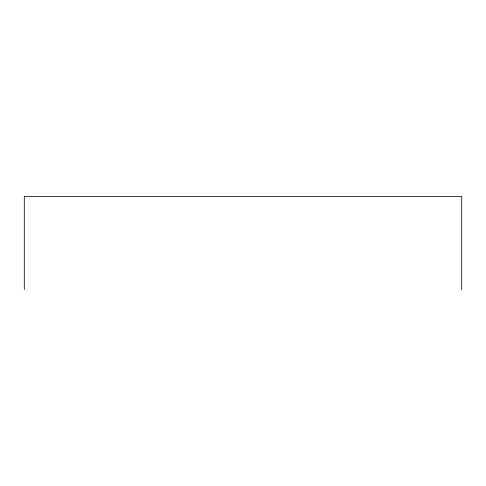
<?xml version="1.0" encoding="UTF-8"?>
<svg xmlns="http://www.w3.org/2000/svg" width="486" height="486" viewBox="0 0 486 486"><rect width="100%" height="100%" fill="white"/><g stroke="black" fill="none" stroke-linecap="round" stroke-linejoin="round"><path stroke-width="0.73" d="M461.7 289.565L461.7 196.435L24.3 196.435L24.3 289.565"/></g></svg>
